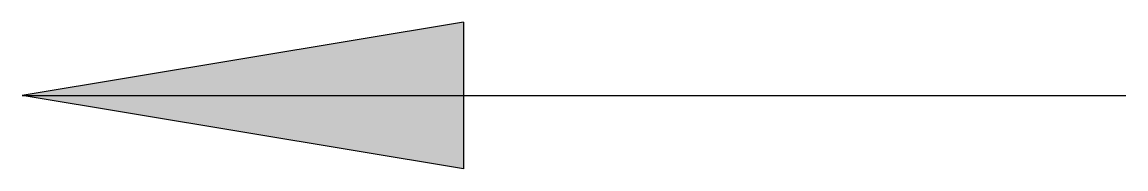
# Model space of a CAD drawing. Header units: millimetres. Extents: x 1156.101 to 1156.601, y -1492.874 to -1492.808.
import ezdxf

# ---------------------------------------------------------------- set-up
doc = ezdxf.new("R2010")
doc.units = ezdxf.units.MM
doc.layers.add('Símbolos_Gráficos', color=1, linetype='Continuous')

msp = doc.modelspace()

# ---------------------------------------------------------------- hatches: boundary and pattern name
at = {"layer": 'Símbolos_Gráficos'}
msp.add_hatch(color=256, dxfattribs=at).paths.add_polyline_path([(1156.30052, -1492.80782), (1156.30052, -1492.87448), (1156.10052, -1492.84115)])

# ---------------------------------------------------------------- linework, layer by layer
for p, q in [((1156.30052, -1492.80782), (1156.10052, -1492.84115)), ((1156.30052, -1492.80782), (1156.30052, -1492.87448)), ((1156.10052, -1492.84115), (1156.60052, -1492.84115)), ((1156.30052, -1492.87448), (1156.10052, -1492.84115))]:
    msp.add_line(p, q, dxfattribs=at)

doc.saveas('drawing.dxf')
